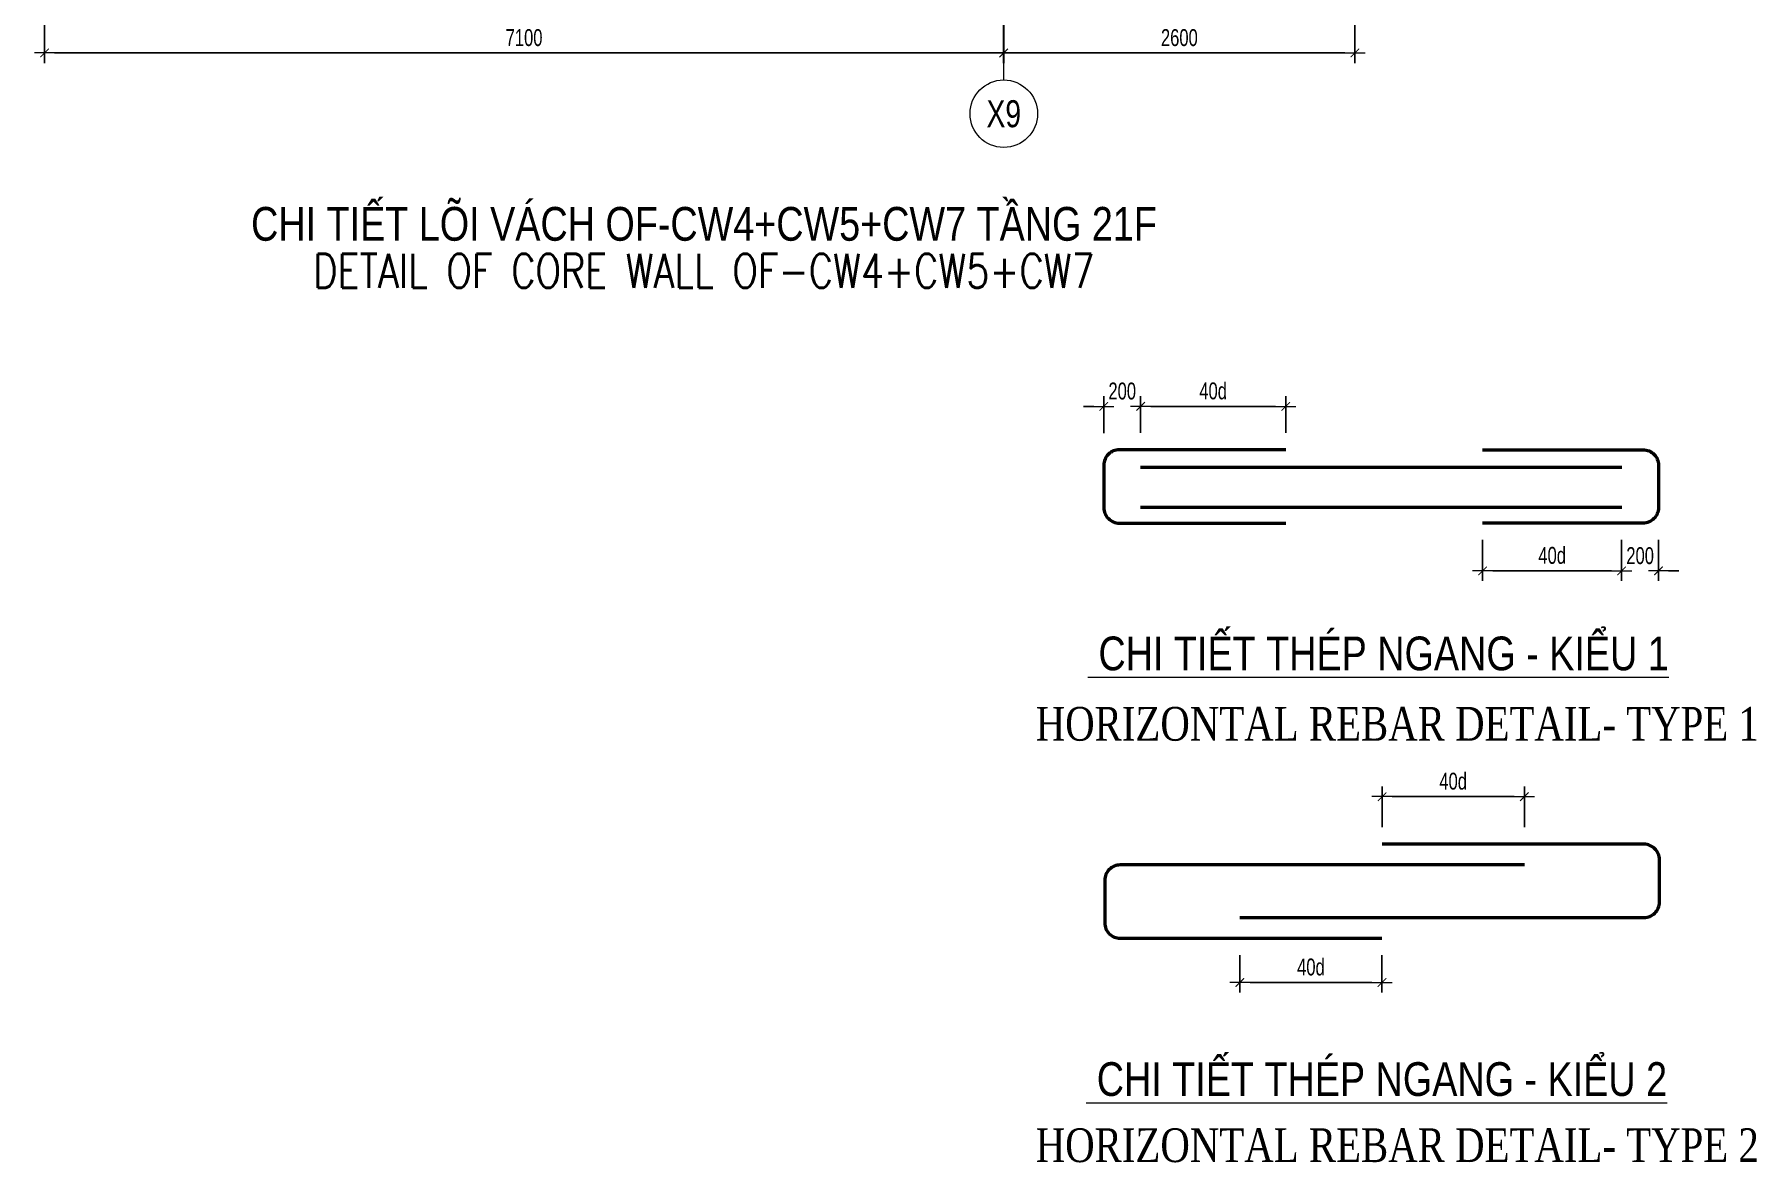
# Model space of a CAD drawing. Header units: millimetres. Extents: x 988833 to 1318015, y -9365 to 47591.
# Drawn here: x 1155325 to 1168074, y -9365 to -1012 of the extents above; entities that cross this region are included whole.
import ezdxf
from ezdxf.enums import TextEntityAlignment as Align

# ---------------------------------------------------------------- set-up
doc = ezdxf.new("R2010")
doc.units = ezdxf.units.MM
doc.header["$MEASUREMENT"] = 0
doc.linetypes.add('OF_Grid_1$0$CENTER2', pattern=[1.125, 0.75, -0.125, 0.125, -0.125])
doc.layers.get('Defpoints').update_dxf_attribs({"color": 151, "lineweight": 9})
for name, color, linetype, lineweight in [('NDC_S_ANNO', 7, 'Continuous', 20), ('NDC_S_DIM', 1, 'Continuous', 15), ('NDC_S_ENG TITLE', 3, 'Continuous', 20), ('NDC_S_TEXT SYMBOL', 7, 'Continuous', 20), ('NDC_S_VN TEXT', 7, 'Continuous', 20), ('NDC_S_VN TITLE', 6, 'Continuous', 35), ('OF_Grid_1$0$NDC_S_AXIS', 5, 'OF_Grid_1$0$CENTER2', 13), ('OF_Grid_1$0$NDC_S_SYMBOL', 1, 'Continuous', 15), ('OF_Grid_1$0$NDC_S_TEXT SYMBOL', 7, 'Continuous', 20)]:
    doc.layers.add(name, color=color, linetype=linetype, lineweight=lineweight)
doc.layers.add('Reinforcement', color=4, linetype='Continuous')
doc.styles.add('ARIAL', font='arial.ttf', dxfattribs={"width": 0.8})
doc.styles.add('NDC_ANNO', font='', dxfattribs={"width": 0.8})
doc.styles.add('NDC_DIM', font='', dxfattribs={"width": 0.75})
doc.styles.add('NDC_EN TXT', font='romans.shx', dxfattribs={"width": 0.8})
doc.styles.add('NDC_VIE TXT', font='arial.ttf', dxfattribs={"width": 0.8})
doc.styles.add('OF_Grid_1$0$NDC_ANNO', font='', dxfattribs={"width": 0.8})
doc.styles.add('VNTIMEH', font='vntimeh.shx', dxfattribs={"width": 0.8, "bigfont": 'vns.shx'})
doc.styles.get('NDC_ANNO').set_extended_font_data('Dotum')
doc.styles.get('NDC_DIM').set_extended_font_data('Dotum')
doc.styles.get('OF_Grid_1$0$NDC_ANNO').set_extended_font_data('Dotum')
doc.dimstyles.new('NDC_dim_50', dxfattribs={"dimscale": 50, "dimtxt": 2.5, "dimasz": 1.5, "dimexe": 1.5, "dimexo": 2.5, "dimgap": 1, "dimtad": 1, "dimdec": 0, "dimzin": 0, "dimdsep": 46, "dimtxsty": 'NDC_DIM', "dimblk": 'DIMMARK', "dimcen": 0.09, "dimdle": 1.2, "dimclrd": 1, "dimclre": 1, "dimclrt": 3, "dimadec": 0, "dimazin": 0, "dimtfac": 1, "dimtdec": 0, "dimtix": 1, "dimtofl": 0, "dimtmove": 0, "dimatfit": 3, "dimfxl": 6, "dimfxlon": 1, "dimtolj": 1, "dimtzin": 0, "dimarcsym": 0})

# ---------------------------------------------------------------- blocks, each defined once
blk = doc.blocks.new('DIMMARK')
at = {"layer": 'NDC_S_DIM', "color": 1}
blk.add_line((-1.5, 0), (1, 0), dxfattribs=at)
at = {"layer": 'NDC_S_DIM', "color": 2, "const_width": 0.1}
blk.add_lwpolyline([(-0.42, -0.42), (0.42, 0.42)], dxfattribs=at)
blk = doc.blocks.new('*D94')
at = {"layer": 'Defpoints', "color": 0, "transparency": 16777216}
for p in [(1164588, -3766), (1163514, -4088), (1164588, -4088)]:
    blk.add_point(p, dxfattribs=at)
at = {"layer": 'NDC_S_DIM', "color": 1, "lineweight": -2, "transparency": 16777216}
for p, q in [((1163514, -3963), (1163514, -3691)), ((1164588, -3963), (1164588, -3691)), ((1163589, -3766), (1164513, -3766))]:
    blk.add_line(p, q, dxfattribs=at)
at = {"layer": 'NDC_S_DIM', "color": 1, "lineweight": -2, "transparency": 16777216, "xscale": 75, "yscale": 75, "zscale": 75, "rotation": 180}
blk.add_blockref('DIMMARK', (1163514, -3766), dxfattribs=at)
at = {"layer": 'NDC_S_DIM', "color": 1, "lineweight": -2, "transparency": 16777216, "xscale": 75, "yscale": 75, "zscale": 75}
blk.add_blockref('DIMMARK', (1164588, -3766), dxfattribs=at)
at = {"layer": 'NDC_S_DIM', "color": 3, "transparency": 16777216, "insert": (1164051, -3652), "char_height": 125, "attachment_point": 5, "style": 'NDC_DIM'}
blk.add_mtext('\\A1;40d', dxfattribs=at)
blk = doc.blocks.new('*D95')
at = {"layer": 'Defpoints', "color": 0, "transparency": 16777216}
for p in [(1166046, -4630), (1167075, -4630), (1167075, -4984)]:
    blk.add_point(p, dxfattribs=at)
at = {"layer": 'NDC_S_DIM', "color": 1, "lineweight": -2, "transparency": 16777216}
for p, q in [((1166046, -4755), (1166046, -5059)), ((1167075, -4755), (1167075, -5059)), ((1166121, -4984), (1167000, -4984))]:
    blk.add_line(p, q, dxfattribs=at)
at = {"layer": 'NDC_S_DIM', "color": 1, "lineweight": -2, "transparency": 16777216, "xscale": 75, "yscale": 75, "zscale": 75, "rotation": 180}
blk.add_blockref('DIMMARK', (1166046, -4984), dxfattribs=at)
at = {"layer": 'NDC_S_DIM', "color": 1, "lineweight": -2, "transparency": 16777216, "xscale": 75, "yscale": 75, "zscale": 75}
blk.add_blockref('DIMMARK', (1167075, -4984), dxfattribs=at)
at = {"layer": 'NDC_S_DIM', "color": 3, "transparency": 16777216, "insert": (1166561, -4870), "char_height": 125, "attachment_point": 5, "style": 'NDC_DIM'}
blk.add_mtext('\\A1;40d', dxfattribs=at)
blk = doc.blocks.new('*D96')
at = {"layer": 'Defpoints', "color": 0, "transparency": 16777216}
for p in [(1166355, -6656), (1165302, -7008), (1166355, -7008)]:
    blk.add_point(p, dxfattribs=at)
at = {"layer": 'NDC_S_DIM', "color": 1, "lineweight": -2, "transparency": 16777216}
for p, q in [((1165302, -6883), (1165302, -6581)), ((1166355, -6883), (1166355, -6581)), ((1165377, -6656), (1166280, -6656))]:
    blk.add_line(p, q, dxfattribs=at)
at = {"layer": 'NDC_S_DIM', "color": 1, "lineweight": -2, "transparency": 16777216, "xscale": 75, "yscale": 75, "zscale": 75, "rotation": 180}
blk.add_blockref('DIMMARK', (1165302, -6656), dxfattribs=at)
at = {"layer": 'NDC_S_DIM', "color": 1, "lineweight": -2, "transparency": 16777216, "xscale": 75, "yscale": 75, "zscale": 75}
blk.add_blockref('DIMMARK', (1166355, -6656), dxfattribs=at)
at = {"layer": 'NDC_S_DIM', "color": 3, "transparency": 16777216, "insert": (1165828, -6542), "char_height": 125, "attachment_point": 5, "style": 'NDC_DIM'}
blk.add_mtext('\\A1;40d', dxfattribs=at)
blk = doc.blocks.new('*D97')
at = {"layer": 'Defpoints', "color": 0, "transparency": 16777216}
for p in [(1164249, -7704), (1165301, -7704), (1165301, -8032)]:
    blk.add_point(p, dxfattribs=at)
at = {"layer": 'NDC_S_DIM', "color": 1, "lineweight": -2, "transparency": 16777216}
for p, q in [((1164249, -7829), (1164249, -8107)), ((1165301, -7829), (1165301, -8107)), ((1164324, -8032), (1165226, -8032))]:
    blk.add_line(p, q, dxfattribs=at)
at = {"layer": 'NDC_S_DIM', "color": 1, "lineweight": -2, "transparency": 16777216, "xscale": 75, "yscale": 75, "zscale": 75, "rotation": 180}
blk.add_blockref('DIMMARK', (1164249, -8032), dxfattribs=at)
at = {"layer": 'NDC_S_DIM', "color": 1, "lineweight": -2, "transparency": 16777216, "xscale": 75, "yscale": 75, "zscale": 75}
blk.add_blockref('DIMMARK', (1165301, -8032), dxfattribs=at)
at = {"layer": 'NDC_S_DIM', "color": 3, "transparency": 16777216, "insert": (1164775, -7918), "char_height": 125, "attachment_point": 5, "style": 'NDC_DIM'}
blk.add_mtext('\\A1;40d', dxfattribs=at)
blk = doc.blocks.new('*D98')
at = {"layer": 'Defpoints', "color": 0, "transparency": 16777216}
for p in [(1163242, -3766), (1163242, -4089), (1163514, -4088)]:
    blk.add_point(p, dxfattribs=at)
at = {"layer": 'NDC_S_DIM', "color": 1, "lineweight": -2, "transparency": 16777216}
for p, q in [((1163242, -3964), (1163242, -3691)), ((1163514, -3963), (1163514, -3691)), ((1163167, -3766), (1163092, -3766)), ((1163589, -3766), (1163664, -3766))]:
    blk.add_line(p, q, dxfattribs=at)
at = {"layer": 'NDC_S_DIM', "color": 1, "lineweight": -2, "transparency": 16777216, "xscale": 75, "yscale": 75, "zscale": 75}
blk.add_blockref('DIMMARK', (1163242, -3766), dxfattribs=at)
at = {"layer": 'NDC_S_DIM', "color": 1, "lineweight": -2, "transparency": 16777216, "xscale": 75, "yscale": 75, "zscale": 75, "rotation": 180}
blk.add_blockref('DIMMARK', (1163514, -3766), dxfattribs=at)
at = {"layer": 'NDC_S_DIM', "color": 3, "transparency": 16777216, "insert": (1163378, -3653), "char_height": 125, "attachment_point": 5, "style": 'NDC_DIM'}
blk.add_mtext('\\A1;200', dxfattribs=at)
blk = doc.blocks.new('*D99')
at = {"layer": 'Defpoints', "color": 0, "transparency": 16777216}
for p in [(1167075, -4630), (1167348, -4630), (1167075, -4984)]:
    blk.add_point(p, dxfattribs=at)
at = {"layer": 'NDC_S_DIM', "color": 1, "lineweight": -2, "transparency": 16777216}
for p, q in [((1167075, -4755), (1167075, -5059)), ((1167348, -4755), (1167348, -5059)), ((1167000, -4984), (1166925, -4984)), ((1167423, -4984), (1167498, -4984))]:
    blk.add_line(p, q, dxfattribs=at)
at = {"layer": 'NDC_S_DIM', "color": 1, "lineweight": -2, "transparency": 16777216, "xscale": 75, "yscale": 75, "zscale": 75}
blk.add_blockref('DIMMARK', (1167075, -4984), dxfattribs=at)
at = {"layer": 'NDC_S_DIM', "color": 1, "lineweight": -2, "transparency": 16777216, "xscale": 75, "yscale": 75, "zscale": 75, "rotation": 180}
blk.add_blockref('DIMMARK', (1167348, -4984), dxfattribs=at)
at = {"layer": 'NDC_S_DIM', "color": 3, "transparency": 16777216, "insert": (1167212, -4872), "char_height": 125, "attachment_point": 5, "style": 'NDC_DIM'}
blk.add_mtext('\\A1;200', dxfattribs=at)
blk = doc.blocks.new('*D874')
at = {"layer": 'Defpoints', "color": 0, "transparency": 16777216}
for p in [(1155400, 486), (1162500, -336), (1155400, -1149)]:
    blk.add_point(p, dxfattribs=at)
at = {"layer": 'NDC_S_DIM', "color": 1, "lineweight": -2, "transparency": 16777216}
for p, q in [((1155400, -849), (1155400, -1224)), ((1162500, -849), (1162500, -1224)), ((1162425, -1149), (1155475, -1149))]:
    blk.add_line(p, q, dxfattribs=at)
at = {"layer": 'NDC_S_DIM', "color": 1, "lineweight": -2, "transparency": 16777216, "xscale": 75, "yscale": 75, "zscale": 75, "rotation": 180}
blk.add_blockref('DIMMARK', (1155400, -1149), dxfattribs=at)
at = {"layer": 'NDC_S_DIM', "color": 1, "lineweight": -2, "transparency": 16777216, "xscale": 75, "yscale": 75, "zscale": 75}
blk.add_blockref('DIMMARK', (1162500, -1149), dxfattribs=at)
at = {"layer": 'NDC_S_DIM', "color": 3, "transparency": 16777216, "insert": (1158950, -1036), "char_height": 125, "attachment_point": 5, "style": 'NDC_DIM'}
blk.add_mtext('\\A1;7100', dxfattribs=at)
blk = doc.blocks.new('*U56')
at = {"layer": 'OF_Grid_1$0$NDC_S_SYMBOL'}
blk.add_line((0, 5), (0, 9), dxfattribs=at)
blk.add_circle((0, 0), 5, dxfattribs=at)
at = {"layer": 'OF_Grid_1$0$NDC_S_TEXT SYMBOL', "color": 7, "style": 'OF_Grid_1$0$NDC_ANNO', "width": 0.8}
blk.add_attdef('GRID', text='', height=4, dxfattribs=at).set_placement((0, 0), align=Align.MIDDLE)
blk = doc.blocks.new('*D864')
at = {"layer": 'Defpoints', "color": 0, "ltscale": 200, "transparency": 16777216}
for p in [(1165101, 599), (1162501, -336), (1165101, -1149)]:
    blk.add_point(p, dxfattribs=at)
at = {"layer": 'NDC_S_DIM', "color": 1, "lineweight": -2, "ltscale": 200, "transparency": 16777216}
for p, q in [((1162501, -849), (1162501, -1224)), ((1165101, -849), (1165101, -1224)), ((1162576, -1149), (1165026, -1149))]:
    blk.add_line(p, q, dxfattribs=at)
at = {"layer": 'NDC_S_DIM', "color": 1, "lineweight": -2, "ltscale": 200, "transparency": 16777216, "xscale": 75, "yscale": 75, "zscale": 75, "rotation": 180}
blk.add_blockref('DIMMARK', (1162501, -1149), dxfattribs=at)
at = {"layer": 'NDC_S_DIM', "color": 1, "lineweight": -2, "ltscale": 200, "transparency": 16777216, "xscale": 75, "yscale": 75, "zscale": 75}
blk.add_blockref('DIMMARK', (1165101, -1149), dxfattribs=at)
at = {"layer": 'NDC_S_DIM', "color": 3, "ltscale": 200, "transparency": 16777216, "insert": (1163801, -1036), "char_height": 125, "attachment_point": 5, "style": 'NDC_DIM'}
blk.add_mtext('\\A1;2600', dxfattribs=at)
blk = doc.blocks.new('Drawing name_symbol')
at = {"layer": 'NDC_S_ENG TITLE', "style": 'NDC_EN TXT', "width": 0.8}
blk.add_attdef('SECTDET1', text='', height=5, dxfattribs=at).set_placement((0, 1.01), align=Align.CENTER)
at = {"layer": 'NDC_S_TEXT SYMBOL', "lineweight": 25, "style": 'NDC_ANNO', "width": 0.8}
blk.add_attdef('SSCALE', text='', height=2.5, dxfattribs=at).set_placement((0, -4), align=Align.CENTER)
at = {"layer": 'NDC_S_VN TITLE', "style": 'NDC_VIE TXT', "width": 0.8}
blk.add_attdef('SECTDET2', text='', height=5, dxfattribs=at).set_placement((0, 7.97), align=Align.CENTER)

msp = doc.modelspace()

# ---------------------------------------------------------------- linework, layer by layer
at = {"layer": 'OF_Grid_1$0$NDC_S_AXIS', "ltscale": 500}
msp.add_line((1162501.2, -1148.8), (1162501.2, 14547.4), dxfattribs=at)
at = {"layer": 'Reinforcement', "lineweight": 50}
for p, q in [((1163514.4, -4216.4), (1167075.5, -4216.4)), ((1163514.4, -4511.8), (1167075.5, -4511.8))]:
    msp.add_line(p, q, dxfattribs=at)
for points in [[(1164588, -4087.5), (1163355.7, -4087.5, 0.4142136), (1163241.9, -4201.3), (1163241.9, -4516.6, 0.4142136), (1163355.7, -4630.3), (1164588, -4630.3)], [(1166045.6, -4087.5), (1167234.2, -4087.5, -0.4142136), (1167348, -4201.3), (1167348, -4516.6, -0.4142136), (1167234.2, -4630.3), (1166045.6, -4630.3)], [(1164248.9, -7551), (1167241.2, -7551, 0.4142136), (1167355, -7437.2), (1167355, -7121.9, 0.4142136), (1167241.2, -7008.2)], [(1167355, -7121.9, 0.4142136), (1167241.2, -7008.2), (1165301.9, -7008.2)], [(1166355, -7161.5), (1163362.7, -7161.5, 0.4142136), (1163248.9, -7275.3), (1163248.9, -7590.6, 0.4142136), (1163362.7, -7704.3), (1165300.6, -7704.3)]]:
    msp.add_lwpolyline(points, format="xyb", dxfattribs=at)

# ---------------------------------------------------------------- block references
at = {"layer": 'NDC_S_ANNO'}
ref = msp.add_blockref('Drawing name_symbol', (1160281.9, -2937.8), dxfattribs=dict(at, xscale=50, yscale=50, zscale=50))
ref.add_attrib('SECTDET1', 'DETAIL OF CORE WALL OF-CW4+CW5+CW7', dxfattribs={"layer": 'NDC_S_ENG TITLE', "height": 250, "style": 'NDC_EN TXT', "width": 0.8}).set_placement((1160281.9, -2887.2), align=Align.CENTER)
ref.add_attrib('SECTDET2', 'CHI TIẾT LÕI VÁCH OF-CW4+CW5+CW7 TẦNG 21F', dxfattribs={"layer": 'NDC_S_VN TITLE', "height": 250, "style": 'NDC_VIE TXT', "width": 0.8}).set_placement((1160281.9, -2539.3), align=Align.CENTER)
at = {"layer": 'OF_Grid_1$0$NDC_S_AXIS', "xscale": 50, "yscale": 50, "zscale": 50}
msp.add_blockref('*U56', (1162501.2, -1598.8), dxfattribs=at).add_auto_attribs({'GRID': 'X9'})

# ---------------------------------------------------------------- texts
at = {"layer": 'NDC_S_ENG TITLE', "style": 'VNTIMEH', "width": 0.8}
for s, p in [('horizontal rebar detail- type 1', (1162737.6, -6241.4)), ('horizontal rebar detail- type 2', (1162737.6, -9361.8))]:
    msp.add_text(s, height=250, dxfattribs=at).set_placement(p)
at = {"layer": 'NDC_S_VN TEXT', "style": 'ARIAL', "width": 0.8}
for s, p in [('%%u CHI TIẾT THÉP NGANG - KIỂU 1', (1163124.4, -5720.3)), ('%%u CHI TIẾT THÉP NGANG - KIỂU 2', (1163112, -8872.2))]:
    msp.add_text(s, height=250, dxfattribs=at).set_placement(p)

# ---------------------------------------------------------------- dimensions: what is measured, and where the dimension line sits
at = {"layer": 'NDC_S_DIM', "ltscale": 200}
dim = msp.add_linear_dim(base=(1165101.4, -1148.8), p1=(1162501.2, -336), p2=(1165101.4, 599.2), angle=180, dimstyle='NDC_dim_50', override={"dimtmove": 1}, dxfattribs=at)
dim.commit()
dim.dimension.update_dxf_attribs({"geometry": '*D864', "text_midpoint": (1163801.3, -1036.2)})
at = {"layer": 'NDC_S_DIM'}
dim = msp.add_linear_dim(base=(1155400.4, -1148.8), p1=(1162500.2, -336), p2=(1155400.4, 485.6), angle=180, dimstyle='NDC_dim_50', override={"dimtmove": 1}, dxfattribs=at)
dim.commit()
dim.dimension.update_dxf_attribs({"geometry": '*D874', "text_midpoint": (1158950.3, -1036.2)})
for base, p1, p2, text, picture, middle in [((1163241.9, -3765.8), (1163514.4, -4087.5), (1163241.9, -4088.9), '200', '*D98', (1163378.1, -3653.2)), ((1164588, -3765.8), (1163514.4, -4087.5), (1164588, -4087.5), '40d', '*D94', (1164051.2, -3651.9)), ((1167075.5, -4984.1), (1166045.6, -4630.3), (1167075.5, -4630.3), '40d', '*D95', (1166560.6, -4870.3)), ((1167075.5, -4984.1), (1167348, -4630.3), (1167075.5, -4630.3), '200', '*D99', (1167211.7, -4871.5)), ((1166355, -6656.3), (1165301.9, -7008.2), (1166355, -7008.2), '40d', '*D96', (1165828.5, -6542.4)), ((1165300.6, -8031.9), (1164248.9, -7704.3), (1165300.6, -7704.3), '40d', '*D97', (1164774.7, -7918))]:
    dim = msp.add_linear_dim(base=base, p1=p1, p2=p2, text=text, dimstyle='NDC_dim_50', override={"dimtmove": 1}, dxfattribs=at)
    dim.commit()
    dim.dimension.update_dxf_attribs({"geometry": picture, "text_midpoint": middle})

doc.saveas('drawing.dxf')
